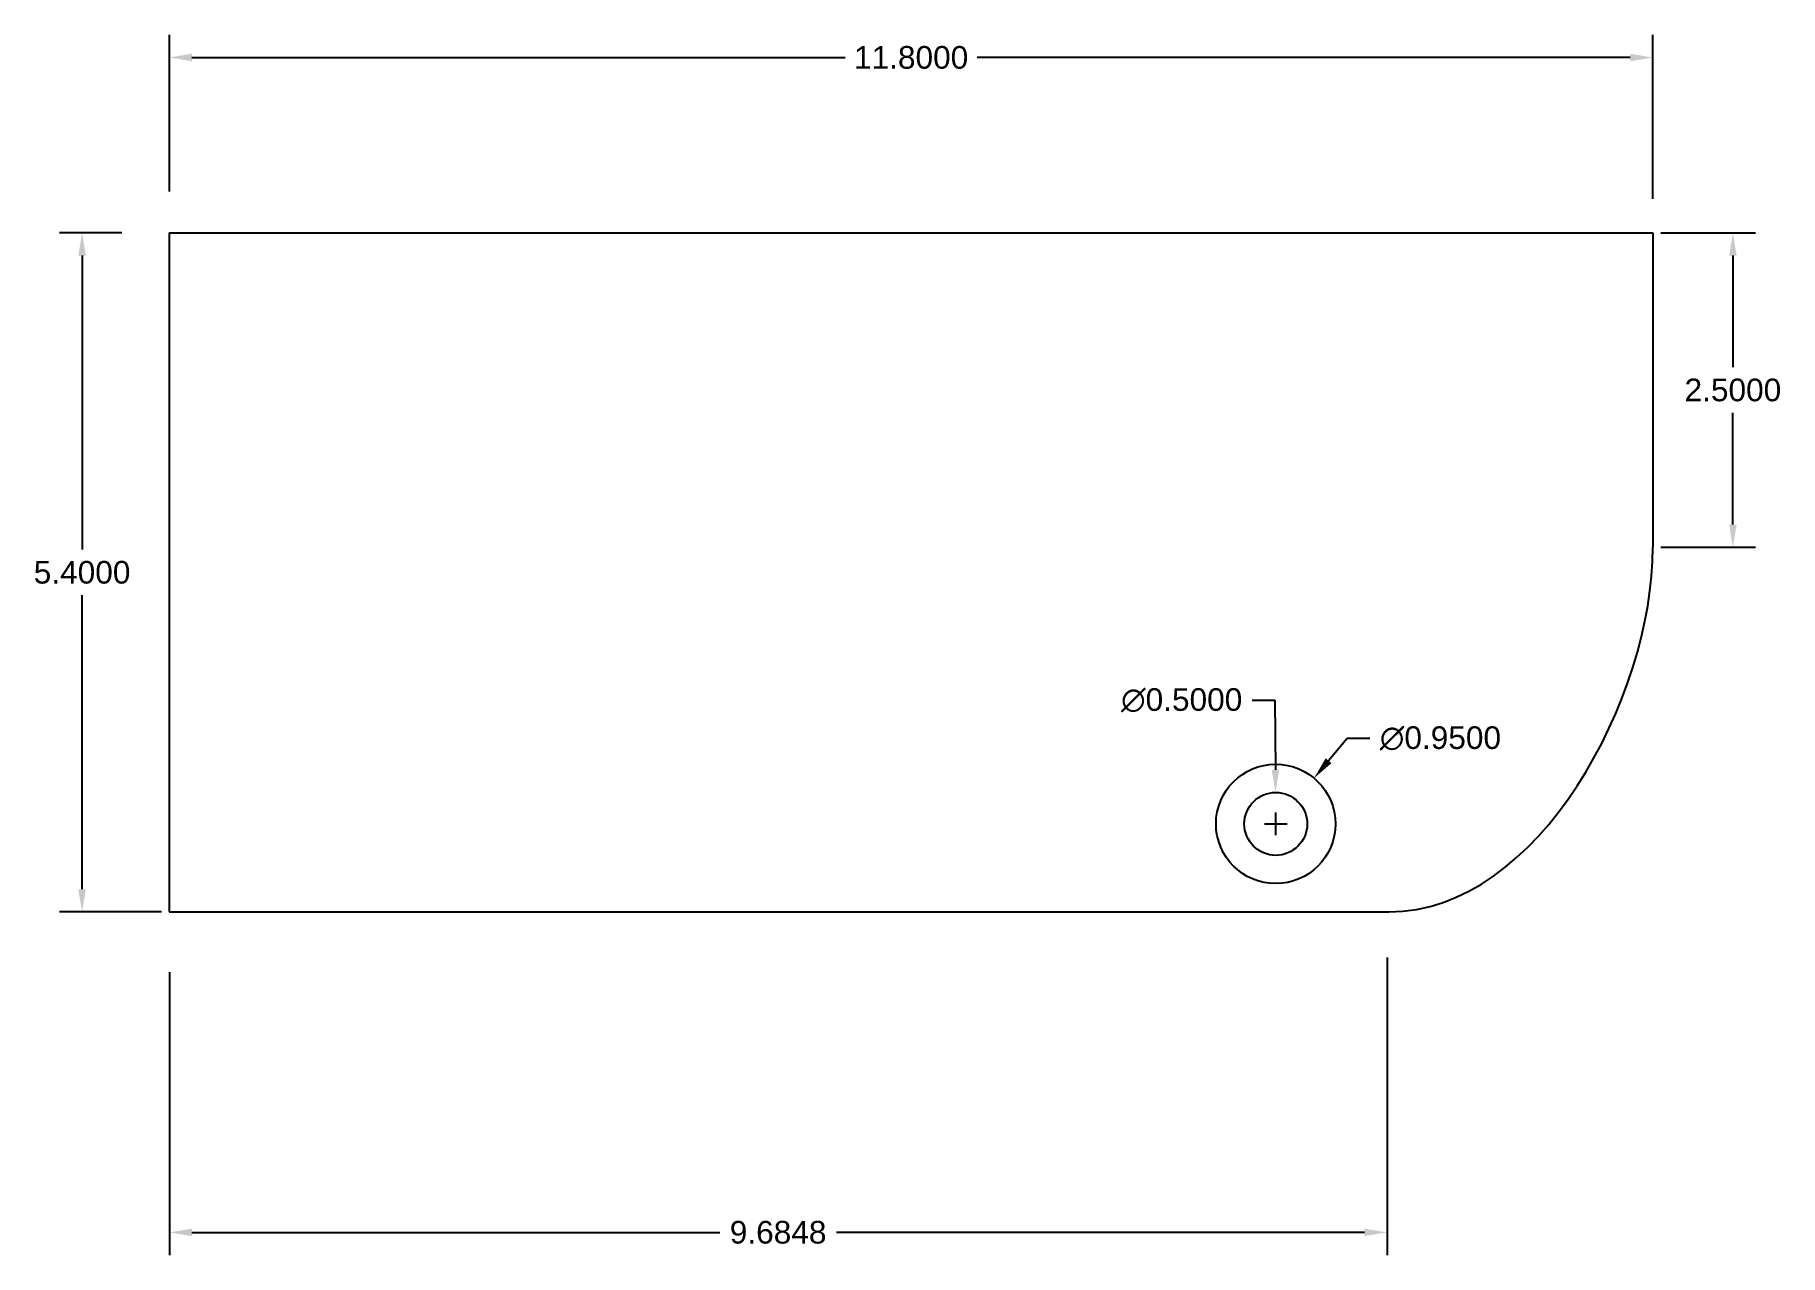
# Model space of a CAD drawing. Header units: inches. Extents: x 8.6 to 22.4, y 13.5 to 23.2.
import ezdxf

# ---------------------------------------------------------------- set-up
doc = ezdxf.new("R2010")
doc.units = ezdxf.units.IN
doc.header["$MEASUREMENT"] = 0
doc.layers.add('dimensiuni', color=2, linetype='Continuous')
doc.layers.add('plan sus', color=224, linetype='Continuous')
doc.styles.get("Standard").update_dxf_attribs({"font": 'arial.ttf'})
doc.dimstyles.get("Standard").update_dxf_attribs({"dimtxt": 0.18, "dimasz": 0.18, "dimexe": 0.18, "dimexo": 0.0625, "dimgap": 0.09, "dimtad": 0, "dimtih": 1, "dimtoh": 1, "dimdec": 4, "dimzin": 0, "dimdsep": 46, "dimtxsty": 'Standard', "dimcen": 0.09, "dimadec": 0, "dimazin": 0, "dimtfac": 1, "dimtdec": 4, "dimtofl": 0, "dimtmove": 0, "dimatfit": 3, "dimfxl": 1, "dimtolj": 1, "dimtzin": 0, "dimarcsym": 0})

# ---------------------------------------------------------------- blocks, each defined once
blk = doc.blocks.new('*D1')
at = {"layer": 'Defpoints', "color": 0, "transparency": 16777216}
for p in [(9.321, 21.599), (8.941, 16.199), (9.635, 16.199)]:
    blk.add_point(p, dxfattribs=at)
at = {"layer": 'dimensiuni', "color": 0, "lineweight": -2, "transparency": 16777216}
for p, q in [((9.258, 21.599), (8.761, 21.599)), ((8.941, 21.419), (8.941, 19.081)), ((8.941, 16.379), (8.941, 18.717)), ((9.572, 16.199), (8.761, 16.199))]:
    blk.add_line(p, q, dxfattribs=at)
at = {"layer": 'dimensiuni', "color": 0, "transparency": 16777216}
for points in [[(8.911, 21.419), (8.971, 21.419), (8.941, 21.599)], [(8.911, 16.379), (8.971, 16.379), (8.941, 16.199)]]:
    blk.add_solid(points, dxfattribs=at)
at = {"layer": 'dimensiuni', "color": 0, "transparency": 16777216, "insert": (8.941, 18.899), "char_height": 0.18, "attachment_point": 5}
blk.add_mtext('\\A1;5.4000', dxfattribs=at)
blk = doc.blocks.new('*D2')
at = {"layer": 'Defpoints', "color": 0, "transparency": 16777216}
for p in [(21.435, 22.994), (9.635, 21.866), (21.435, 21.808)]:
    blk.add_point(p, dxfattribs=at)
at = {"layer": 'dimensiuni', "color": 0, "lineweight": -2, "transparency": 16777216}
for p, q in [((9.635, 21.929), (9.635, 23.174)), ((21.435, 21.87), (21.435, 23.174)), ((9.815, 22.994), (15.01, 22.994)), ((21.255, 22.994), (16.06, 22.994))]:
    blk.add_line(p, q, dxfattribs=at)
at = {"layer": 'dimensiuni', "color": 0, "transparency": 16777216}
for points in [[(9.815, 23.024), (9.815, 22.964), (9.635, 22.994)], [(21.255, 23.024), (21.255, 22.964), (21.435, 22.994)]]:
    blk.add_solid(points, dxfattribs=at)
at = {"layer": 'dimensiuni', "color": 0, "transparency": 16777216, "insert": (15.535, 22.994), "char_height": 0.18, "attachment_point": 5}
blk.add_mtext('\\A1;11.8000', dxfattribs=at)
blk = doc.blocks.new('*D3')
at = {"layer": 'Defpoints', "color": 0, "transparency": 16777216}
for p in [(19.32, 15.898), (9.635, 15.781), (19.32, 13.65)]:
    blk.add_point(p, dxfattribs=at)
at = {"layer": 'dimensiuni', "color": 0, "lineweight": -2, "transparency": 16777216}
for p, q in [((19.32, 15.836), (19.32, 13.47)), ((9.635, 15.719), (9.635, 13.47)), ((9.815, 13.65), (14.013, 13.65)), ((19.14, 13.65), (14.941, 13.65))]:
    blk.add_line(p, q, dxfattribs=at)
at = {"layer": 'dimensiuni', "color": 0, "transparency": 16777216}
for points in [[(9.815, 13.68), (9.815, 13.62), (9.635, 13.65)], [(19.14, 13.68), (19.14, 13.62), (19.32, 13.65)]]:
    blk.add_solid(points, dxfattribs=at)
at = {"layer": 'dimensiuni', "color": 0, "transparency": 16777216, "insert": (14.477, 13.65), "char_height": 0.18, "attachment_point": 5}
blk.add_mtext('\\A1;9.6848', dxfattribs=at)
blk = doc.blocks.new('*D4')
at = {"layer": 'Defpoints', "color": 0, "transparency": 16777216}
for p in [(18.74, 17.263), (18.13, 16.534)]:
    blk.add_point(p, dxfattribs=at)
at = {"layer": 'dimensiuni', "color": 0, "lineweight": -2, "transparency": 16777216}
for p, q in [((19.004, 17.579), (18.855, 17.401)), ((19.184, 17.579), (19.004, 17.579)), ((18.435, 16.809), (18.435, 16.989)), ((18.345, 16.899), (18.525, 16.899))]:
    blk.add_line(p, q, dxfattribs=at)
at = {"layer": 'dimensiuni', "color": 0, "transparency": 16777216}
blk.add_solid([(18.832, 17.421), (18.878, 17.382), (18.74, 17.263)], dxfattribs=at)
at = {"layer": 'dimensiuni', "color": 0, "transparency": 16777216, "insert": (19.745, 17.579), "char_height": 0.18, "attachment_point": 5}
blk.add_mtext('\\A1;∅0.9500', dxfattribs=at)
blk = doc.blocks.new('*D5')
at = {"layer": 'Defpoints', "color": 0, "transparency": 16777216}
for p in [(18.433, 17.149), (18.437, 16.649)]:
    blk.add_point(p, dxfattribs=at)
at = {"layer": 'dimensiuni', "color": 0, "lineweight": -2, "transparency": 16777216}
for p, q in [((18.248, 17.882), (18.428, 17.882)), ((18.428, 17.882), (18.432, 17.329)), ((18.435, 16.809), (18.435, 16.989)), ((18.345, 16.899), (18.525, 16.899))]:
    blk.add_line(p, q, dxfattribs=at)
at = {"layer": 'dimensiuni', "color": 0, "transparency": 16777216}
blk.add_solid([(18.462, 17.329), (18.402, 17.329), (18.433, 17.149)], dxfattribs=at)
at = {"layer": 'dimensiuni', "color": 0, "transparency": 16777216, "insert": (17.687, 17.882), "char_height": 0.18, "attachment_point": 5}
blk.add_mtext('\\A1;∅0.5000', dxfattribs=at)
blk = doc.blocks.new('*D7')
at = {"layer": 'Defpoints', "color": 0, "transparency": 16777216}
for p in [(21.435, 21.599), (21.435, 19.099), (22.071, 19.099)]:
    blk.add_point(p, dxfattribs=at)
at = {"layer": 'dimensiuni', "color": 0, "lineweight": -2, "transparency": 16777216}
for p, q in [((21.497, 21.599), (22.251, 21.599)), ((22.071, 21.419), (22.071, 20.531)), ((22.071, 19.279), (22.071, 20.167)), ((21.497, 19.099), (22.251, 19.099))]:
    blk.add_line(p, q, dxfattribs=at)
at = {"layer": 'dimensiuni', "color": 0, "transparency": 16777216}
for points in [[(22.041, 21.419), (22.101, 21.419), (22.071, 21.599)], [(22.041, 19.279), (22.101, 19.279), (22.071, 19.099)]]:
    blk.add_solid(points, dxfattribs=at)
at = {"layer": 'dimensiuni', "color": 0, "transparency": 16777216, "insert": (22.071, 20.349), "char_height": 0.18, "attachment_point": 5}
blk.add_mtext('\\A1;2.5000', dxfattribs=at)

msp = doc.modelspace()

# ---------------------------------------------------------------- linework, layer by layer
at = {"layer": 'plan sus'}
for p, q in [((9.63486, 21.59887), (9.63486, 16.19887)), ((9.63486, 21.59887), (21.43486, 21.59887)), ((21.43486, 21.59887), (21.43486, 21.59887)), ((21.43486, 21.59887), (21.43486, 19.09887)), ((9.63486, 16.19887), (10.93486, 16.19887)), ((10.93486, 16.19887), (19.33486, 16.19887)), ((10.93486, 16.19887), (18.43486, 16.19887))]:
    msp.add_line(p, q, dxfattribs=at)
for radius in [0.475, 0.25]:
    msp.add_circle((18.43486, 16.89887), radius, dxfattribs=at)
msp.add_open_spline([(19.33486, 16.19887), (20.52836, 16.19887), (21.43486, 17.90537), (21.43486, 19.09887)], degree=3, dxfattribs=at)

# ---------------------------------------------------------------- dimensions: what is measured, and where the dimension line sits
at = {"layer": 'dimensiuni'}
for base, p1, p2, picture, middle in [((21.43486, 22.99387), (9.63486, 21.86624), (21.43486, 21.80773), '*D2', (15.53486, 22.99387)), ((19.31967, 13.64957), (9.63486, 15.78125), (19.31967, 15.89827), '*D3', (14.47726, 13.64957))]:
    dim = msp.add_linear_dim(base=base, p1=p1, p2=p2, dimstyle='Standard', dxfattribs=at)
    dim.commit()
    dim.dimension.update_dxf_attribs({"geometry": picture, "text_midpoint": middle})
for base, p1, p2, picture, middle in [((8.94063, 16.19887), (9.32063, 21.59887), (9.63486, 16.19887), '*D1', (8.94063, 18.89887)), ((22.07149, 19.09887), (21.43486, 21.59887), (21.43486, 19.09887), '*D7', (22.07149, 20.34887))]:
    dim = msp.add_linear_dim(base=base, p1=p1, p2=p2, angle=90, dimstyle='Standard', dxfattribs=at)
    dim.commit()
    dim.dimension.update_dxf_attribs({"geometry": picture, "text_midpoint": middle})
for p1, p2, picture, middle in [((18.4366, 16.64888), (18.43312, 17.14886), '*D5', (17.68677, 17.88245)), ((18.1302, 16.53444), (18.73952, 17.2633), '*D4', (19.74479, 17.57912))]:
    dim = msp.add_diameter_dim_2p(p1=p1, p2=p2, dimstyle='Standard', dxfattribs=at)
    dim.commit()
    dim.dimension.update_dxf_attribs({"geometry": picture, "text_midpoint": middle, "dimtype": 163})

doc.saveas('drawing.dxf')
